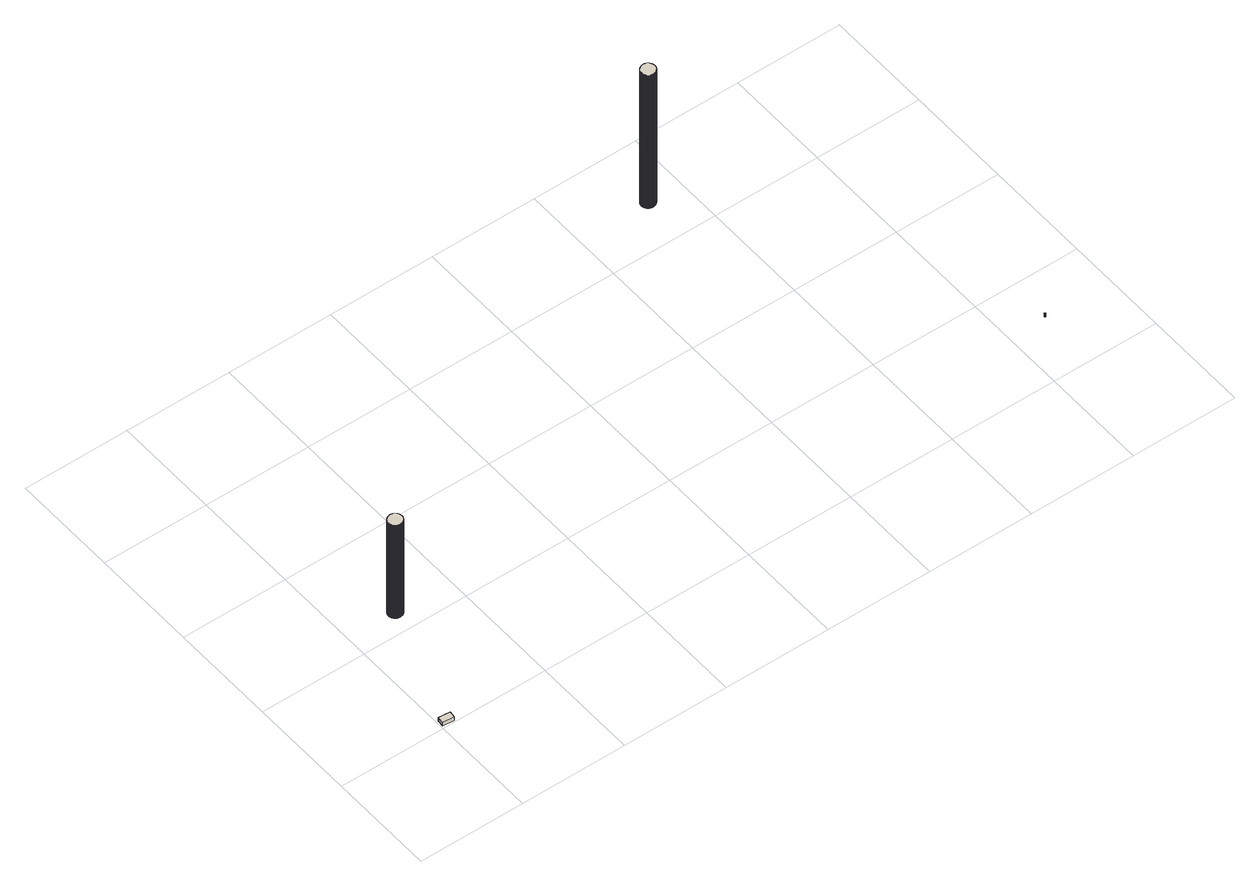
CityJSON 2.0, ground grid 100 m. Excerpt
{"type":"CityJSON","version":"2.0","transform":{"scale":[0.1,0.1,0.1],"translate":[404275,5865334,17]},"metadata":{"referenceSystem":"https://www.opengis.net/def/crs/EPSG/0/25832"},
"CityObjects":{
"building1":{"type":"Building","attributes":{"Gemeindeschluessel":"03454005","AbsoluteHoehe":"18.73","MittlereTraufHoehe":"21.464","Firsthoehe":"24.409","function":"31001_2000","roofType":"3100","measuredHeight":5.68},"address":[{"country":"Germany","locality":"Börger"}],"geometry":[{"type":"MultiSurface","lod":"1","boundaries":[[[0,1,2,3]],[[4,5,6,7]],[[4,7,3,2]],[[5,4,2,1]],[[6,5,1,0]],[[7,6,0,3]]]}]},
"building2":{"type":"Building","attributes":{"Gemeindeschluessel":"03454005","AbsoluteHoehe":"17.619","MittlereTraufHoehe":"123.313","Firsthoehe":"123.313","function":"51002_1220","roofType":"1000","measuredHeight":105.69},"address":[{"country":"Germany","locality":"Börger"}],"geometry":[{"type":"MultiSurface","lod":"1","boundaries":[[[8,9,10,11,12,13,14,15,16,17,18,19,20,21,22,23,24,25,26,27,28,29,30,31,32,33,34,35,36,37,38,39,40,41,42,43,44,45,46,47,48,49,50,51,52,53,54,55,56,57,58,59,60,61,62,63,64,65,66,67,68,69,70,71,72,73,74,75,76,77,78,79,80,81,82,83,84,85,86,87,88,89,90,91,92,93,94,95,96,97,98,99,100,101,102,103]],[[104,105,106,107,108,109,110,111,112,113,114,115,116,117,118,119,120,121,122,123,124,125,126,127,128,129,130,131,132,133,134,135,136,137,138,139,140,141,142,143,144,145,146,147,148,149,150,151,152,153,154,155,156,157,158,159,160,161,162,163,164,165,166,167,168,169,170,171,172,173,174,175,176,177,178,179,180,181,182,183,184,185,186,187,188,189,190,191,192,193,194,195,196,197,198,199]],[[104,199,103,102]],[[105,104,102,101]],[[106,105,101,100]],[[107,106,100,99]],[[108,107,99,98]],[[109,108,98,97]],[[110,109,97,96]],[[111,110,96,95]],[[112,111,95,94]],[[113,112,94,93]],[[114,113,93,92]],[[115,114,92,91]],[[116,115,91,90]],[[117,116,90,89]],[[118,117,89,88]],[[119,118,88,87]],[[120,119,87,86]],[[121,120,86,85]],[[122,121,85,84]],[[123,122,84,83]],[[124,123,83,82]],[[125,124,82,81]],[[126,125,81,80]],[[127,126,80,79]],[[128,127,79,78]],[[129,128,78,77]],[[130,129,77,76]],[[131,130,76,75]],[[132,131,75,74]],[[133,132,74,73]],[[134,133,73,72]],[[135,134,72,71]],[[136,135,71,70]],[[137,136,70,69]],[[138,137,69,68]],[[139,138,68,67]],[[140,139,67,66]],[[141,140,66,65]],[[142,141,65,64]],[[143,142,64,63]],[[144,143,63,62]],[[145,144,62,61]],[[146,145,61,60]],[[147,146,60,59]],[[148,147,59,58]],[[149,148,58,57]],[[150,149,57,56]],[[151,150,56,55]],[[152,151,55,54]],[[153,152,54,53]],[[154,153,53,52]],[[155,154,52,51]],[[156,155,51,50]],[[157,156,50,49]],[[158,157,49,48]],[[159,158,48,47]],[[160,159,47,46]],[[161,160,46,45]],[[162,161,45,44]],[[163,162,44,43]],[[164,163,43,42]],[[165,164,42,41]],[[166,165,41,40]],[[167,166,40,39]],[[168,167,39,38]],[[169,168,38,37]],[[170,169,37,36]],[[171,170,36,35]],[[172,171,35,34]],[[173,172,34,33]],[[174,173,33,32]],[[175,174,32,31]],[[176,175,31,30]],[[177,176,30,29]],[[178,177,29,28]],[[179,178,28,27]],[[180,179,27,26]],[[181,180,26,25]],[[182,181,25,24]],[[183,182,24,23]],[[184,183,23,22]],[[185,184,22,21]],[[186,185,21,20]],[[187,186,20,19]],[[188,187,19,18]],[[189,188,18,17]],[[190,189,17,16]],[[191,190,16,15]],[[192,191,15,14]],[[193,192,14,13]],[[194,193,13,12]],[[195,194,12,11]],[[196,195,11,10]],[[197,196,10,9]],[[198,197,9,8]],[[199,198,8,103]]]}]},
"building3":{"type":"Building","attributes":{"Gemeindeschluessel":"03454005","AbsoluteHoehe":"18.309","MittlereTraufHoehe":"169.841","Firsthoehe":"169.841","function":"51002_1220","roofType":"1000","measuredHeight":151.53},"address":[{"country":"Germany","locality":"Börger"}],"geometry":[{"type":"MultiSurface","lod":"1","boundaries":[[[200,201,202,203,204,205,206,207,208,209,210,211,212,213,214,215,216,217,218,219,220,221,222,223,224,225,226,227,228,229,230,231,232,233,234,235,236,237,238,239,240,241,242,243,244,245,246,247,248,249,250,251,252,253,254,255,256,257,258,259,260,261,262,263,264,265,266,267,268,269,270,271,272,273,274,275,276,277,278,279,280,281,282,283,284,285,286,287,288,289,290,291,292,293,294,295]],[[296,297,298,299,300,301,302,303,304,305,306,307,308,309,310,311,312,313,314,315,316,317,318,319,320,321,322,323,324,325,326,327,328,329,330,331,332,333,334,335,336,337,338,339,340,341,342,343,344,345,346,347,348,349,350,351,352,353,354,355,356,357,358,359,360,361,362,363,364,365,366,367,368,369,370,371,372,373,374,375,376,377,378,379,380,381,382,383,384,385,386,387,388,389,390,391]],[[296,391,295,294]],[[297,296,294,293]],[[298,297,293,292]],[[299,298,292,291]],[[300,299,291,290]],[[301,300,290,289]],[[302,301,289,288]],[[303,302,288,287]],[[304,303,287,286]],[[305,304,286,285]],[[306,305,285,284]],[[307,306,284,283]],[[308,307,283,282]],[[309,308,282,281]],[[310,309,281,280]],[[311,310,280,279]],[[312,311,279,278]],[[313,312,278,277]],[[314,313,277,276]],[[315,314,276,275]],[[316,315,275,274]],[[317,316,274,273]],[[318,317,273,272]],[[319,318,272,271]],[[320,319,271,270]],[[321,320,270,269]],[[322,321,269,268]],[[323,322,268,267]],[[324,323,267,266]],[[325,324,266,265]],[[326,325,265,264]],[[327,326,264,263]],[[328,327,263,262]],[[329,328,262,261]],[[330,329,261,260]],[[331,330,260,259]],[[332,331,259,258]],[[333,332,258,257]],[[334,333,257,256]],[[335,334,256,255]],[[336,335,255,254]],[[337,336,254,253]],[[338,337,253,252]],[[339,338,252,251]],[[340,339,251,250]],[[341,340,250,249]],[[342,341,249,248]],[[343,342,248,247]],[[344,343,247,246]],[[345,344,246,245]],[[346,345,245,244]],[[347,346,244,243]],[[348,347,243,242]],[[349,348,242,241]],[[350,349,241,240]],[[351,350,240,239]],[[352,351,239,238]],[[353,352,238,237]],[[354,353,237,236]],[[355,354,236,235]],[[356,355,235,234]],[[357,356,234,233]],[[358,357,233,232]],[[359,358,232,231]],[[360,359,231,230]],[[361,360,230,229]],[[362,361,229,228]],[[363,362,228,227]],[[364,363,227,226]],[[365,364,226,225]],[[366,365,225,224]],[[367,366,224,223]],[[368,367,223,222]],[[369,368,222,221]],[[370,369,221,220]],[[371,370,220,219]],[[372,371,219,218]],[[373,372,218,217]],[[374,373,217,216]],[[375,374,216,215]],[[376,375,215,214]],[[377,376,214,213]],[[378,377,213,212]],[[379,378,212,211]],[[380,379,211,210]],[[381,380,210,209]],[[382,381,209,208]],[[383,382,208,207]],[[384,383,207,206]],[[385,384,206,205]],[[386,385,205,204]],[[387,386,204,203]],[[388,387,203,202]],[[389,388,202,201]],[[390,389,201,200]],[[391,390,200,295]]]}]},
"building4":{"type":"Building","attributes":{"Gemeindeschluessel":"03454005","BezugspunktDach":"4000","AbsoluteHoehe":"17.15","MittlereTraufHoehe":"20.65","Firsthoehe":"20.65","function":"51002_1250","measuredHeight":3.5},"address":[{"country":"Germany","locality":"Börger"}],"geometry":[{"type":"MultiSurface","lod":"1","boundaries":[[[392,393,394,395,396,397,398,399,400,401,402,403,404,405,406,407,408,409,410,411,412,413,414,415,416]],[[417,418,419,420,421,422,423,424,425,426,427,428,429,430,431,432,433,434,435,436,437,438,439,440,441]],[[417,441,416,415]],[[418,417,415,414]],[[419,418,414,413]],[[420,419,413,412]],[[421,420,412,411]],[[422,421,411,410]],[[423,422,410,409]],[[424,423,409,408]],[[425,424,408,407]],[[426,425,407,406]],[[427,426,406,405]],[[428,427,405,404]],[[429,428,404,403]],[[430,429,403,402]],[[431,430,402,401]],[[432,431,401,400]],[[433,432,400,399]],[[434,433,399,398]],[[435,434,398,397]],[[436,435,397,396]],[[437,436,396,395]],[[438,437,395,394]],[[439,438,394,393]],[[440,439,393,392]],[[441,440,392,416]]]}]}
},
"vertices":[
[6,14,59],[112,3,59],[117,65,59],[12,76,59],[117,65,17],[112,3,17],[6,14,17],[12,76,17],
[401,1174,1063],[403,1170,1063],[405,1165,1063],[408,1161,1063],[411,1157,1063],[414,1154,1063],[417,1151,1063],[421,1148,1063],[424,1146,1063],[427,1144,1063],[430,1142,1063],[433,1140,1063],[436,1139,1063],[440,1138,1063],[443,1137,1063],[446,1136,1063],[450,1135,1063],[454,1135,1063],[458,1135,1063],[463,1135,1063],[467,1135,1063],[472,1136,1063],[477,1137,1063],[482,1138,1063],[486,1140,1063],[490,1142,1063],[495,1144,1063],[499,1147,1063],[503,1150,1063],[506,1153,1063],[509,1157,1063],[512,1160,1063],[514,1163,1063],[516,1166,1063],[518,1170,1063],[520,1173,1063],[521,1176,1063],[522,1179,1063],[523,1182,1063],[524,1186,1063],[525,1190,1063],[525,1193,1063],[526,1198,1063],[525,1202,1063],[525,1207,1063],[524,1212,1063],[523,1216,1063],[522,1221,1063],[520,1226,1063],[518,1230,1063],[516,1234,1063],[513,1238,1063],[510,1242,1063],[507,1245,1063],[503,1248,1063],[500,1251,1063],[497,1253,1063],[494,1255,1063],[490,1257,1063],[487,1259,1063],[484,1260,1063],[481,1261,1063],[478,1262,1063],[474,1263,1063],[470,1264,1063],[466,1264,1063],[462,1264,1063],[458,1264,1063],[453,1264,1063],[448,1263,1063],[443,1262,1063],[438,1261,1063],[434,1259,1063],[431,1257,1063],[426,1255,1063],[422,1252,1063],[418,1249,1063],[415,1246,1063],[412,1242,1063],[409,1239,1063],[407,1236,1063],[405,1233,1063],[403,1230,1063],[401,1226,1063],[400,1223,1063],[399,1220,1063],[398,1217,1063],[397,1213,1063],[396,1210,1063],[396,1206,1063],[395,1201,1063],[395,1197,1063],[396,1192,1063],[396,1188,1063],[398,1183,1063],[399,1178,1063],[398,1183,6],[396,1188,6],[396,1192,6],[395,1197,6],[395,1201,6],[396,1206,6],[396,1210,6],[397,1213,6],[398,1217,6],[399,1220,6],[400,1223,6],[401,1226,6],[403,1230,6],[405,1233,6],[407,1236,6],[409,1239,6],[412,1242,6],[415,1246,6],[418,1249,6],[422,1252,6],[426,1255,6],[431,1257,6],[434,1259,6],[438,1261,6],[443,1262,6],[448,1263,6],[453,1264,6],[458,1264,6],[462,1264,6],[466,1264,6],[470,1264,6],[474,1263,6],[478,1262,6],[481,1261,6],[484,1260,6],[487,1259,6],[490,1257,6],[494,1255,6],[497,1253,6],[500,1251,6],[503,1248,6],[507,1245,6],[510,1242,6],[513,1238,6],[516,1234,6],[518,1230,6],[520,1226,6],[522,1221,6],[523,1216,6],[524,1212,6],[525,1207,6],[525,1202,6],[526,1198,6],[525,1193,6],[525,1190,6],[524,1186,6],[523,1182,6],[522,1179,6],[521,1176,6],[520,1173,6],[518,1170,6],[516,1166,6],[514,1163,6],[512,1160,6],[509,1157,6],[506,1153,6],[503,1150,6],[499,1147,6],[495,1144,6],[490,1142,6],[486,1140,6],[482,1138,6],[477,1137,6],[472,1136,6],[467,1135,6],[463,1135,6],[458,1135,6],[454,1135,6],[450,1135,6],[446,1136,6],[443,1137,6],[440,1138,6],[436,1139,6],[433,1140,6],[430,1142,6],[427,1144,6],[424,1146,6],[421,1148,6],[417,1151,6],[414,1154,6],[411,1157,6],[408,1161,6],[405,1165,6],[403,1170,6],[401,1174,6],[399,1178,6],
[4619,3382,1528],[4622,3378,1528],[4625,3374,1528],[4629,3371,1528],[4633,3368,1528],[4637,3365,1528],[4641,3363,1528],[4644,3361,1528],[4648,3360,1528],[4652,3359,1528],[4655,3358,1528],[4659,3357,1528],[4662,3356,1528],[4665,3356,1528],[4669,3356,1528],[4672,3356,1528],[4676,3356,1528],[4680,3356,1528],[4684,3357,1528],[4689,3358,1528],[4693,3359,1528],[4698,3361,1528],[4702,3363,1528],[4707,3366,1528],[4710,3369,1528],[4714,3371,1528],[4717,3375,1528],[4721,3379,1528],[4724,3382,1528],[4726,3386,1528],[4728,3390,1528],[4730,3394,1528],[4732,3398,1528],[4733,3401,1528],[4734,3405,1528],[4735,3408,1528],[4735,3411,1528],[4736,3415,1528],[4736,3418,1528],[4736,3422,1528],[4736,3426,1528],[4735,3430,1528],[4735,3434,1528],[4734,3438,1528],[4732,3443,1528],[4730,3447,1528],[4728,3452,1528],[4725,3456,1528],[4723,3460,1528],[4720,3463,1528],[4717,3467,1528],[4713,3470,1528],[4709,3473,1528],[4705,3476,1528],[4702,3478,1528],[4698,3480,1528],[4694,3481,1528],[4690,3483,1528],[4687,3484,1528],[4684,3485,1528],[4680,3485,1528],[4677,3485,1528],[4674,3486,1528],[4670,3486,1528],[4666,3486,1528],[4662,3485,1528],[4658,3484,1528],[4654,3483,1528],[4649,3482,1528],[4645,3480,1528],[4640,3478,1528],[4636,3475,1528],[4632,3473,1528],[4628,3470,1528],[4625,3466,1528],[4621,3463,1528],[4618,3459,1528],[4616,3455,1528],[4613,3451,1528],[4612,3447,1528],[4610,3444,1528],[4609,3440,1528],[4608,3437,1528],[4607,3433,1528],[4607,3430,1528],[4606,3427,1528],[4606,3423,1528],[4606,3420,1528],[4606,3416,1528],[4607,3412,1528],[4607,3408,1528],[4608,3403,1528],[4610,3399,1528],[4612,3394,1528],[4614,3390,1528],[4616,3385,1528],[4614,3390,13],[4612,3394,13],[4610,3399,13],[4608,3403,13],[4607,3408,13],[4607,3412,13],[4606,3416,13],[4606,3420,13],[4606,3423,13],[4606,3427,13],[4607,3430,13],[4607,3433,13],[4608,3437,13],[4609,3440,13],[4610,3444,13],[4612,3447,13],[4613,3451,13],[4616,3455,13],[4618,3459,13],[4621,3463,13],[4625,3466,13],[4628,3470,13],[4632,3473,13],[4636,3475,13],[4640,3478,13],[4645,3480,13],[4649,3482,13],[4654,3483,13],[4658,3484,13],[4662,3485,13],[4666,3486,13],[4670,3486,13],[4674,3486,13],[4677,3485,13],[4680,3485,13],[4684,3485,13],[4687,3484,13],[4690,3483,13],[4694,3481,13],[4698,3480,13],[4702,3478,13],[4705,3476,13],[4709,3473,13],[4713,3470,13],[4717,3467,13],[4720,3463,13],[4723,3460,13],[4725,3456,13],[4728,3452,13],[4730,3447,13],[4732,3443,13],[4734,3438,13],[4735,3434,13],[4735,3430,13],[4736,3426,13],[4736,3422,13],[4736,3418,13],[4736,3415,13],[4735,3411,13],[4735,3408,13],[4734,3405,13],[4733,3401,13],[4732,3398,13],[4730,3394,13],[4728,3390,13],[4726,3386,13],[4724,3382,13],[4721,3379,13],[4717,3375,13],[4714,3371,13],[4710,3369,13],[4707,3366,13],[4702,3363,13],[4698,3361,13],[4693,3359,13],[4689,3358,13],[4684,3357,13],[4680,3356,13],[4676,3356,13],[4672,3356,13],[4669,3356,13],[4665,3356,13],[4662,3356,13],[4659,3357,13],[4655,3358,13],[4652,3359,13],[4648,3360,13],[4644,3361,13],[4641,3363,13],[4637,3365,13],[4633,3368,13],[4629,3371,13],[4625,3374,13],[4622,3378,13],[4619,3382,13],[4616,3385,13],
[6362,584,36],[6362,583,36],[6363,582,36],[6364,581,36],[6365,581,36],[6366,580,36],[6367,580,36],[6368,580,36],[6369,581,36],[6370,581,36],[6371,582,36],[6371,583,36],[6372,584,36],[6372,586,36],[6372,587,36],[6371,588,36],[6370,589,36],[6369,590,36],[6367,590,36],[6365,590,36],[6364,589,36],[6363,588,36],[6362,588,36],[6362,587,36],[6362,586,36],[6362,587,1],[6362,588,1],[6363,588,1],[6364,589,1],[6365,590,1],[6367,590,1],[6369,590,1],[6370,589,1],[6371,588,1],[6372,587,1],[6372,586,1],[6372,584,1],[6371,583,1],[6371,582,1],[6370,581,1],[6369,581,1],[6368,580,1],[6367,580,1],[6366,580,1],[6365,581,1],[6364,581,1],[6363,582,1],[6362,583,1],[6362,584,1],[6362,586,1]
]}
